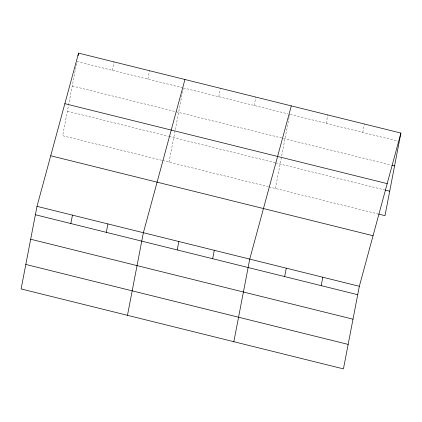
<?xml version="1.0" encoding="UTF-8"?>
<svg xmlns="http://www.w3.org/2000/svg" width="422" height="422" viewBox="0 0 422 422"><rect width="100%" height="100%" fill="white"/><g stroke="black" fill="none" stroke-linecap="round" stroke-linejoin="round"><path stroke-width="0.32" stroke-dasharray="2.11 1.58" d="M76.572 63.458L62.662 135.71L162.064 160.365M112.405 70.321L114.024 61.907M147.858 79.114L149.478 70.706M169.032 162.09L183.19 88.557M218.775 96.707L220.395 88.293M254.229 105.5L255.848 97.086M275.402 188.476L289.191 116.873M289.313 116.229L289.687 114.293M326.217 123.356L327.836 114.942M362.751 132.418L364.371 124.005M76.946 61.528L182.051 87.597M183.317 87.908L287.788 113.824M290.315 114.452L398.02 141.164M72.231 86.004L175.436 111.603M176.069 111.761L391.416 165.176M67.378 111.229L168.679 136.353M169.312 136.512L275.049 162.739M275.682 162.897L384.669 189.932M162.702 160.524L268.434 186.751M269.072 186.904L378.065 213.943"/><path stroke-width="0.63" d="M37.004 206.342L21.1 288.933L343.434 368.886L359.338 286.29L400.9 133.067L78.566 53.114L37.004 206.342L359.338 286.29M78.07 55.704L78.566 53.114M70.843 223.549L72.463 215.136M106.297 232.343L107.916 223.929M127.47 315.318L143.374 232.722L184.936 79.5M177.214 249.929L178.833 241.521M212.667 258.728L214.286 250.315M233.841 341.704L249.745 259.108L291.307 105.885M284.655 276.584L286.274 268.17M321.189 285.641L322.809 277.233M400.9 133.067L384.996 215.658L378.698 214.096M392.049 165.334L394.565 165.957M64.851 103.68L387.185 183.633M385.302 190.085L389.712 191.182M50.719 155.776L373.053 235.729M35.385 214.751L357.719 294.704M30.669 239.232L353.003 319.185M25.816 264.452L348.15 344.405"/></g></svg>
